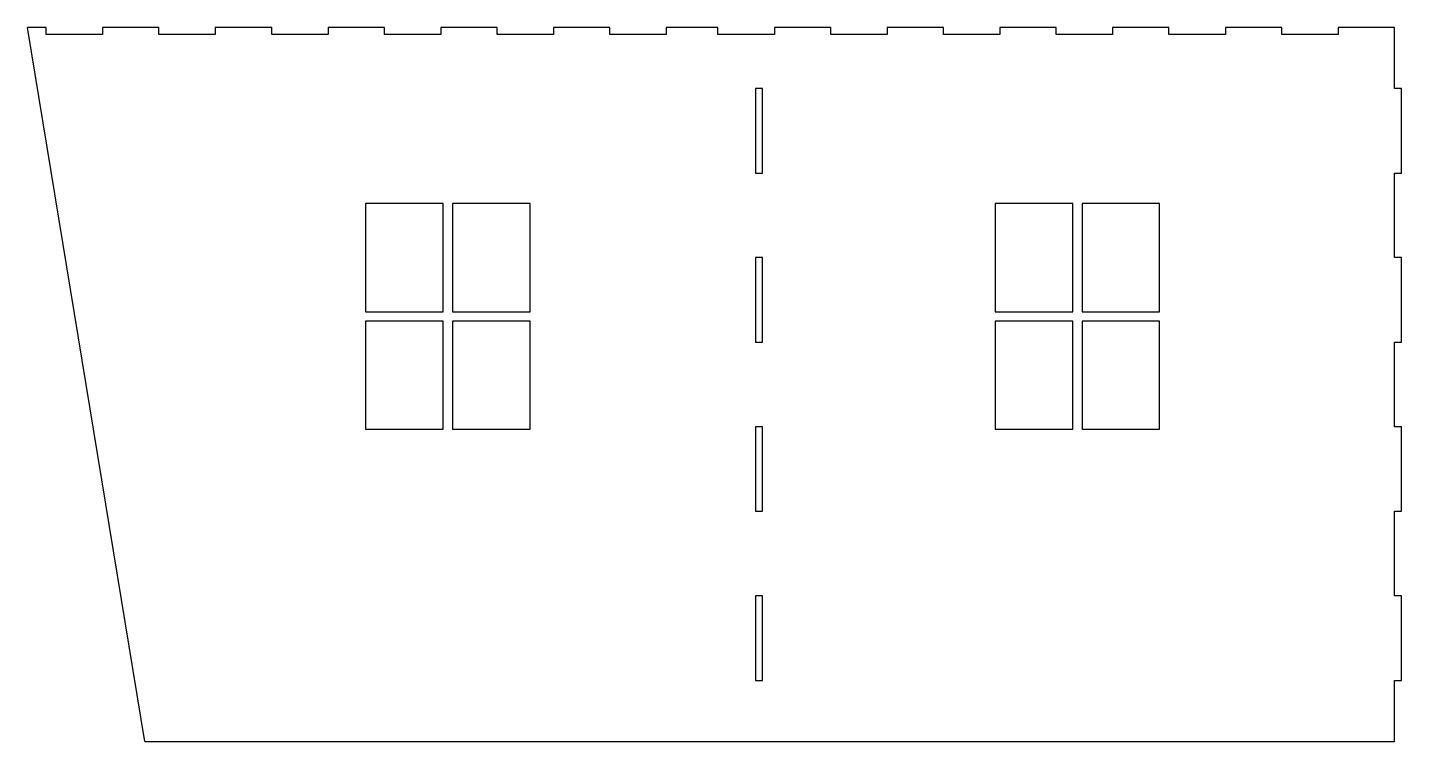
# Model space of a CAD drawing. Header units: millimetres. Extents: x 3139 to 3724, y 792 to 1096.
import ezdxf

# ---------------------------------------------------------------- set-up
doc = ezdxf.new("R2010")
doc.units = ezdxf.units.MM

msp = doc.modelspace()

# ---------------------------------------------------------------- linework, layer by layer
at = {"extrusion": (-6.12323e-17, 0, -1)}
for p, q in [((3188.54, 791.74, 292.49), (3138.54, 1095.74, 292.49)), ((3146.51, 1095.74, 292.49), (3138.54, 1095.74, 292.49)), ((3146.51, 1092.74, 292.49), (3146.51, 1095.74, 292.49)), ((3170.51, 1095.74, 292.49), (3170.51, 1092.74, 292.49)), ((3194.51, 1095.74, 292.49), (3170.51, 1095.74, 292.49)), ((3194.51, 1092.74, 292.49), (3194.51, 1095.74, 292.49)), ((3218.51, 1095.74, 292.49), (3218.51, 1092.74, 292.49)), ((3242.51, 1095.74, 292.49), (3218.51, 1095.74, 292.49)), ((3242.51, 1092.74, 292.49), (3242.51, 1095.74, 292.49)), ((3266.51, 1095.74, 292.49), (3266.51, 1092.74, 292.49)), ((3290.51, 1095.74, 292.49), (3266.51, 1095.74, 292.49)), ((3290.51, 1092.74, 292.49), (3290.51, 1095.74, 292.49)), ((3314.51, 1095.74, 292.49), (3314.51, 1092.74, 292.49)), ((3338.51, 1095.74, 292.49), (3314.51, 1095.74, 292.49)), ((3338.51, 1092.74, 292.49), (3338.51, 1095.74, 292.49)), ((3362.51, 1095.74, 292.49), (3362.51, 1092.74, 292.49)), ((3386.51, 1095.74, 292.49), (3362.51, 1095.74, 292.49)), ((3386.51, 1092.74, 292.49), (3386.51, 1095.74, 292.49)), ((3410.51, 1095.74, 292.49), (3410.51, 1092.74, 292.49)), ((3432.51, 1095.74, 292.49), (3410.51, 1095.74, 292.49)), ((3432.51, 1092.74, 292.49), (3432.51, 1095.74, 292.49)), ((3456.51, 1095.74, 292.49), (3456.51, 1092.74, 292.49)), ((3480.51, 1095.74, 292.49), (3456.51, 1095.74, 292.49)), ((3480.51, 1092.74, 292.49), (3480.51, 1095.74, 292.49)), ((3504.51, 1095.74, 292.49), (3504.51, 1092.74, 292.49)), ((3528.51, 1095.74, 292.49), (3504.51, 1095.74, 292.49)), ((3528.51, 1092.74, 292.49), (3528.51, 1095.74, 292.49)), ((3552.51, 1095.74, 292.49), (3552.51, 1092.74, 292.49)), ((3576.51, 1095.74, 292.49), (3552.51, 1095.74, 292.49)), ((3576.51, 1092.74, 292.49), (3576.51, 1095.74, 292.49)), ((3600.51, 1095.74, 292.49), (3600.51, 1092.74, 292.49)), ((3624.51, 1095.74, 292.49), (3600.51, 1095.74, 292.49)), ((3624.51, 1092.74, 292.49), (3624.51, 1095.74, 292.49)), ((3648.51, 1095.74, 292.49), (3648.51, 1092.74, 292.49)), ((3672.51, 1095.74, 292.49), (3648.51, 1095.74, 292.49)), ((3672.51, 1092.74, 292.49), (3672.51, 1095.74, 292.49)), ((3696.51, 1095.74, 292.49), (3696.51, 1092.74, 292.49)), ((3720.51, 1095.74, 292.49), (3696.51, 1095.74, 292.49)), ((3720.51, 1069.78, 292.49), (3720.51, 1095.74, 292.49)), ((3170.51, 1092.74, 292.49), (3146.51, 1092.74, 292.49)), ((3218.51, 1092.74, 292.49), (3194.51, 1092.74, 292.49)), ((3266.51, 1092.74, 292.49), (3242.51, 1092.74, 292.49)), ((3314.51, 1092.74, 292.49), (3290.51, 1092.74, 292.49)), ((3362.51, 1092.74, 292.49), (3338.51, 1092.74, 292.49)), ((3410.51, 1092.74, 292.49), (3386.51, 1092.74, 292.49)), ((3456.51, 1092.74, 292.49), (3432.51, 1092.74, 292.49)), ((3504.51, 1092.74, 292.49), (3480.51, 1092.74, 292.49)), ((3552.51, 1092.74, 292.49), (3528.51, 1092.74, 292.49)), ((3600.51, 1092.74, 292.49), (3576.51, 1092.74, 292.49)), ((3648.51, 1092.74, 292.49), (3624.51, 1092.74, 292.49)), ((3696.51, 1092.74, 292.49), (3672.51, 1092.74, 292.49)), ((3451.51, 1069.78, 292.49), (3448.51, 1069.78, 292.49)), ((3448.51, 1069.78, 292.49), (3448.51, 1033.78, 292.49)), ((3451.51, 1033.78, 292.49), (3451.51, 1069.78, 292.49)), ((3723.51, 1069.78, 292.49), (3720.51, 1069.78, 292.49)), ((3723.51, 1033.78, 292.49), (3723.51, 1069.78, 292.49)), ((3448.51, 1033.78, 292.49), (3451.51, 1033.78, 292.49)), ((3720.51, 1033.78, 292.49), (3723.51, 1033.78, 292.49)), ((3720.51, 997.78, 292.49), (3720.51, 1033.78, 292.49)), ((3282.51, 1020.74, 292.49), (3282.51, 974.74, 292.49)), ((3315.51, 1020.74, 292.49), (3282.51, 1020.74, 292.49)), ((3315.51, 974.74, 292.49), (3315.51, 1020.74, 292.49)), ((3319.51, 1020.74, 292.49), (3319.51, 974.74, 292.49)), ((3352.51, 1020.74, 292.49), (3319.51, 1020.74, 292.49)), ((3352.51, 974.74, 292.49), (3352.51, 1020.74, 292.49)), ((3583.51, 1020.74, 292.49), (3550.51, 1020.74, 292.49)), ((3550.51, 1020.74, 292.49), (3550.51, 974.74, 292.49)), ((3583.51, 974.74, 292.49), (3583.51, 1020.74, 292.49)), ((3620.51, 1020.74, 292.49), (3587.51, 1020.74, 292.49)), ((3587.51, 1020.74, 292.49), (3587.51, 974.74, 292.49)), ((3620.51, 974.74, 292.49), (3620.51, 1020.74, 292.49)), ((3451.51, 997.78, 292.49), (3448.51, 997.78, 292.49)), ((3448.51, 997.78, 292.49), (3448.51, 961.78, 292.49)), ((3451.51, 961.78, 292.49), (3451.51, 997.78, 292.49)), ((3723.51, 997.78, 292.49), (3720.51, 997.78, 292.49)), ((3723.51, 961.78, 292.49), (3723.51, 997.78, 292.49)), ((3282.51, 974.74, 292.49), (3315.51, 974.74, 292.49)), ((3319.51, 974.74, 292.49), (3352.51, 974.74, 292.49)), ((3550.51, 974.74, 292.49), (3583.51, 974.74, 292.49)), ((3587.51, 974.74, 292.49), (3620.51, 974.74, 292.49)), ((3282.51, 970.74, 292.49), (3282.51, 924.74, 292.49)), ((3315.51, 970.74, 292.49), (3282.51, 970.74, 292.49)), ((3315.51, 924.74, 292.49), (3315.51, 970.74, 292.49)), ((3319.51, 970.74, 292.49), (3319.51, 924.74, 292.49)), ((3352.51, 970.74, 292.49), (3319.51, 970.74, 292.49)), ((3352.51, 924.74, 292.49), (3352.51, 970.74, 292.49)), ((3583.51, 970.74, 292.49), (3550.51, 970.74, 292.49)), ((3550.51, 970.74, 292.49), (3550.51, 924.74, 292.49)), ((3583.51, 924.74, 292.49), (3583.51, 970.74, 292.49)), ((3620.51, 970.74, 292.49), (3587.51, 970.74, 292.49)), ((3587.51, 970.74, 292.49), (3587.51, 924.74, 292.49)), ((3620.51, 924.74, 292.49), (3620.51, 970.74, 292.49)), ((3448.51, 961.78, 292.49), (3451.51, 961.78, 292.49)), ((3720.51, 961.78, 292.49), (3723.51, 961.78, 292.49)), ((3720.51, 925.78, 292.49), (3720.51, 961.78, 292.49)), ((3282.51, 924.74, 292.49), (3315.51, 924.74, 292.49)), ((3319.51, 924.74, 292.49), (3352.51, 924.74, 292.49)), ((3451.51, 925.78, 292.49), (3448.51, 925.78, 292.49)), ((3448.51, 925.78, 292.49), (3448.51, 889.78, 292.49)), ((3451.51, 889.78, 292.49), (3451.51, 925.78, 292.49)), ((3550.51, 924.74, 292.49), (3583.51, 924.74, 292.49)), ((3587.51, 924.74, 292.49), (3620.51, 924.74, 292.49)), ((3723.51, 925.78, 292.49), (3720.51, 925.78, 292.49)), ((3723.51, 889.78, 292.49), (3723.51, 925.78, 292.49)), ((3448.51, 889.78, 292.49), (3451.51, 889.78, 292.49)), ((3720.51, 889.78, 292.49), (3723.51, 889.78, 292.49)), ((3720.51, 853.78, 292.49), (3720.51, 889.78, 292.49)), ((3451.51, 853.78, 292.49), (3448.51, 853.78, 292.49)), ((3448.51, 853.78, 292.49), (3448.51, 817.78, 292.49)), ((3451.51, 817.78, 292.49), (3451.51, 853.78, 292.49)), ((3723.51, 853.78, 292.49), (3720.51, 853.78, 292.49)), ((3723.51, 817.78, 292.49), (3723.51, 853.78, 292.49)), ((3448.51, 817.78, 292.49), (3451.51, 817.78, 292.49)), ((3720.51, 817.78, 292.49), (3723.51, 817.78, 292.49)), ((3720.51, 791.74, 292.49), (3720.51, 817.78, 292.49)), ((3188.54, 791.74, 292.49), (3720.51, 791.74, 292.49))]:
    msp.add_line(p, q, dxfattribs=at)

doc.saveas('drawing.dxf')
